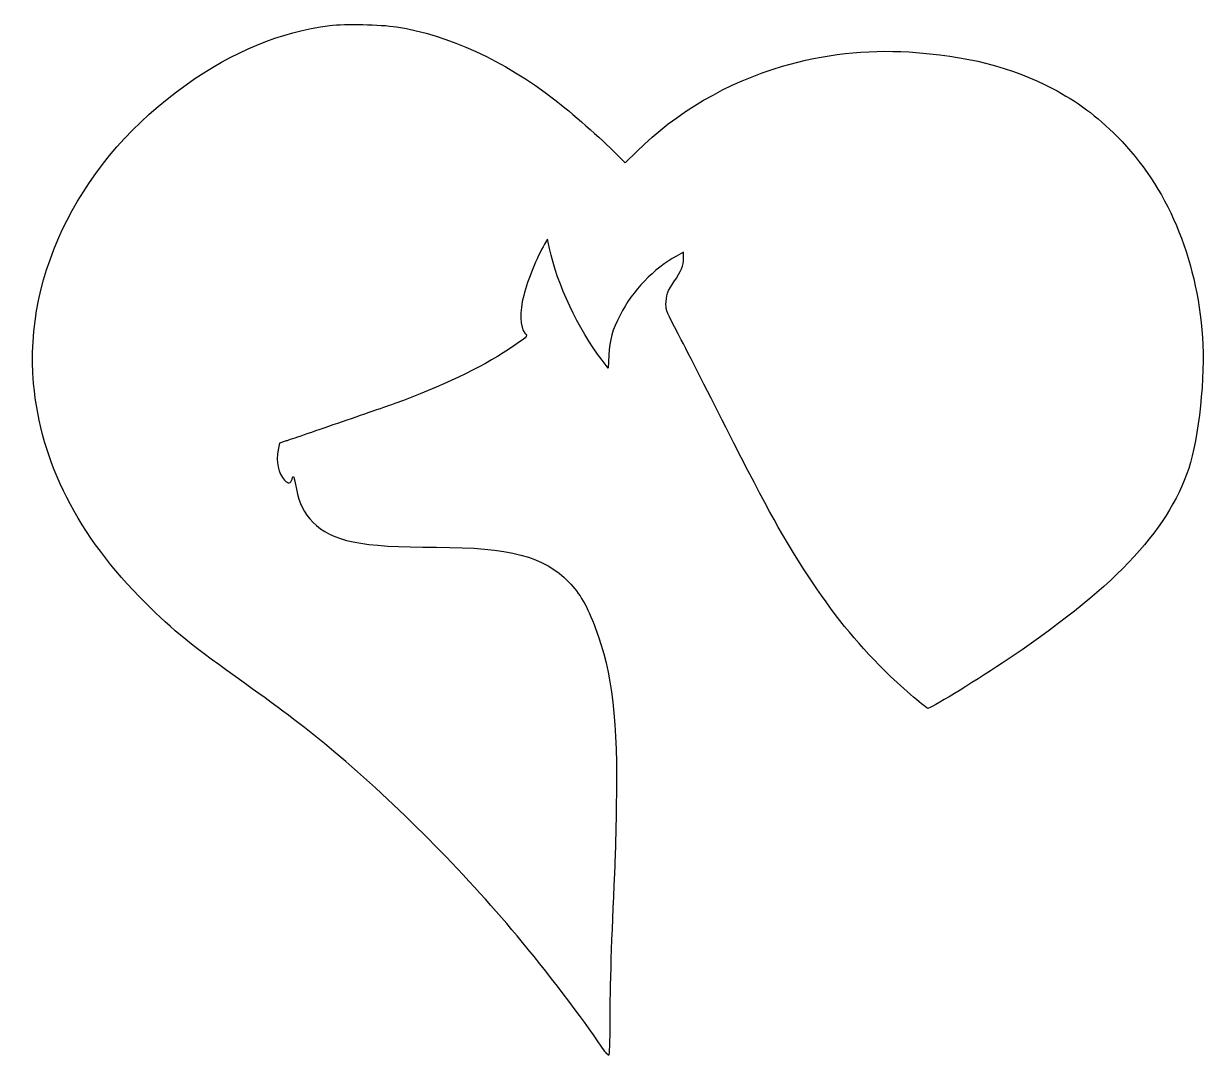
# Model space of a CAD drawing. Header units: centimetres. Extents: x -17.9 to 17.7, y -15.5 to 15.6.
import ezdxf

# ---------------------------------------------------------------- set-up
doc = ezdxf.new("R2010")
doc.units = ezdxf.units.CM
doc.header["$MEASUREMENT"] = 0
doc.layers.add('Layer 1', color=7, linetype='Continuous')

msp = doc.modelspace()

# ---------------------------------------------------------------- linework, layer by layer
at = {"layer": 'Layer 1'}
msp.add_open_spline([(-8.67833, 15.49047), (-10.18116, 15.29644), (-11.58875, 14.71789), (-13.01044, 13.70894), (-13.01044, 13.70894), (-16.14663, 11.48644), (-17.90347, 8.04686), (-17.60361, 4.70958), (-17.60361, 4.70958), (-17.38489, 2.31422), (-16.27364, 0.127), (-14.23458, -1.905), (-14.23458, -1.905), (-13.39144, -2.74461), (-12.83758, -3.19264), (-11.21833, -4.34622), (-11.21833, -4.34622), (-10.12472, -5.12586), (-9.31686, -5.74322), (-8.55486, -6.38528), (-8.55486, -6.38528), (-6.6675, -7.97278), (-4.67078, -9.98361), (-3.04094, -11.938), (-3.04094, -11.938), (-2.16252, -12.98575), (-1.06186, -14.43214), (-0.50094, -15.26469), (-0.50094, -15.26469), (-0.39863, -15.41638), (-0.29986, -15.53986), (-0.28222, -15.53986), (-0.28222, -15.53986), (-0.26105, -15.53986), (-0.24694, -15.14475), (-0.24694, -14.48858), (-0.24694, -14.48858), (-0.24694, -13.53255), (-0.19755, -11.96975), (-0.10583, -10.05769), (-0.10583, -10.05769), (-0.08819, -9.65552), (-0.05997, -8.74183), (-0.04939, -8.02922), (-0.04939, -8.02922), (-0.00353, -5.49628), (-0.17639, -3.99697), (-0.67381, -2.67758), (-0.67381, -2.67758), (-0.92781, -2.00025), (-1.143, -1.62277), (-1.47814, -1.27705), (-1.47814, -1.27705), (-2.21545, -0.50799), (-3.27025, -0.2293), (-5.46453, -0.2293), (-5.46453, -0.2293), (-7.76817, -0.22577), (-8.60425, -0.05644), (-9.19339, 0.52917), (-9.19339, 0.52917), (-9.45445, 0.79023), (-9.60614, 1.09009), (-9.68728, 1.524), (-9.68728, 1.524), (-9.76842, 1.94028), (-9.77547, 1.96144), (-9.81428, 1.82739), (-9.81428, 1.82739), (-9.84956, 1.68981), (-9.93775, 1.6757), (-10.04359, 1.79211), (-10.04359, 1.79211), (-10.23409, 2.00025), (-10.30817, 2.34597), (-10.23409, 2.7058), (-10.23409, 2.7058), (-10.23409, 2.7058), (-10.19176, 2.90688), (-10.19176, 2.90688), (-10.19176, 2.90688), (-10.19176, 2.90688), (-9.99068, 2.97391), (-9.99068, 2.97391), (-9.99068, 2.97391), (-9.88132, 3.01272), (-9.18635, 3.24908), (-8.44904, 3.50308), (-8.44904, 3.50308), (-7.71173, 3.75708), (-6.9321, 4.02519), (-6.72043, 4.1028), (-6.72043, 4.1028), (-5.33754, 4.60374), (-4.12751, 5.17877), (-3.30201, 5.72911), (-3.30201, 5.72911), (-2.70934, 6.12422), (-2.71287, 6.12069), (-2.80107, 6.223), (-2.80107, 6.223), (-2.95276, 6.40292), (-2.9704, 6.86858), (-2.83988, 7.35894), (-2.83988, 7.35894), (-2.71641, 7.83872), (-2.44477, 8.50194), (-2.21194, 8.90058), (-2.21194, 8.90058), (-2.21194, 8.90058), (-2.12375, 9.0558), (-2.12375, 9.0558), (-2.12375, 9.0558), (-2.12375, 9.0558), (-2.06378, 8.77711), (-2.06378, 8.77711), (-2.06378, 8.77711), (-1.82036, 7.67644), (-1.21006, 6.37117), (-0.47981, 5.40455), (-0.47981, 5.40455), (-0.47981, 5.40455), (-0.29989, 5.16819), (-0.29989, 5.16819), (-0.29989, 5.16819), (-0.29989, 5.16819), (-0.27872, 5.5633), (-0.27872, 5.5633), (-0.27872, 5.5633), (-0.2505, 6.03249), (-0.16936, 6.31472), (0.06347, 6.7698), (0.06347, 6.7698), (0.43741, 7.50005), (1.08653, 8.17738), (1.76386, 8.5478), (1.76386, 8.5478), (1.76386, 8.5478), (1.97553, 8.66422), (1.97553, 8.66422), (1.97553, 8.66422), (1.97553, 8.66422), (1.97553, 8.47725), (1.97553, 8.47725), (1.97553, 8.47725), (1.97553, 8.25853), (1.9085, 8.09625), (1.68272, 7.76817), (1.68272, 7.76817), (1.49928, 7.50006), (1.44636, 7.34836), (1.44636, 7.08378), (1.44636, 7.08378), (1.44636, 6.91445), (1.48164, 6.82978), (1.81325, 6.20184), (1.81325, 6.20184), (2.01433, 5.81731), (2.66344, 4.55084), (3.25258, 3.38667), (3.25258, 3.38667), (4.60372, 0.72673), (4.94591, 0.10584), (5.70791, -1.05833), (5.70791, -1.05833), (6.46285, -2.21191), (7.16841, -3.09033), (8.02919, -3.94052), (8.02919, -3.94052), (8.49133, -4.3956), (9.22158, -5.03413), (9.33447, -5.08352), (9.33447, -5.08352), (9.38386, -5.10469), (10.67503, -4.31799), (11.57108, -3.7218), (11.57108, -3.7218), (14.87661, -1.52752), (16.5523, 0.22578), (17.19436, 2.14489), (17.19436, 2.14489), (17.49422, 3.04447), (17.6953, 4.953), (17.61064, 6.09247), (17.61064, 6.09247), (17.4272, 8.5478), (16.54525, 10.62919), (15.04595, 12.13908), (15.04595, 12.13908), (14.41448, 12.77408), (13.84298, 13.20094), (13.08803, 13.59605), (13.08803, 13.59605), (11.84272, 14.24869), (10.50217, 14.58736), (8.75945, 14.69672), (8.75945, 14.69672), (7.47887, 14.77433), (6.19123, 14.62969), (4.95298, 14.26633), (4.95298, 14.26633), (3.31256, 13.78655), (1.72859, 12.86227), (0.57501, 11.70869), (0.57501, 11.70869), (0.57501, 11.70869), (0.2187, 11.35238), (0.2187, 11.35238), (0.2187, 11.35238), (0.2187, 11.35238), (-0.07763, 11.64871), (-0.07763, 11.64871), (-0.07763, 11.64871), (-0.4551, 12.03677), (-1.46052, 12.92224), (-1.89796, 13.25738), (-1.89796, 13.25738), (-3.46077, 14.4533), (-5.09765, 15.20824), (-6.66752, 15.45166), (-6.66752, 15.45166), (-7.17552, 15.52927), (-8.21269, 15.55044), (-8.67835, 15.49047), (-8.67835, 15.49047), (-8.67835, 15.49047), (-8.67833, 15.49047), (-8.67833, 15.49047)], degree=3, knots=[0, 0, 0, 0, 0.01724138, 0.01724138, 0.01724138, 0.01724138, 0.03448276, 0.03448276, 0.03448276, 0.03448276, 0.05172414, 0.05172414, 0.05172414, 0.05172414, 0.06896552, 0.06896552, 0.06896552, 0.06896552, 0.0862069, 0.0862069, 0.0862069, 0.0862069, 0.10344828, 0.10344828, 0.10344828, 0.10344828, 0.12068966, 0.12068966, 0.12068966, 0.12068966, 0.13793103, 0.13793103, 0.13793103, 0.13793103, 0.15517241, 0.15517241, 0.15517241, 0.15517241, 0.17241379, 0.17241379, 0.17241379, 0.17241379, 0.18965517, 0.18965517, 0.18965517, 0.18965517, 0.20689655, 0.20689655, 0.20689655, 0.20689655, 0.22413793, 0.22413793, 0.22413793, 0.22413793, 0.24137931, 0.24137931, 0.24137931, 0.24137931, 0.25862069, 0.25862069, 0.25862069, 0.25862069, 0.27586207, 0.27586207, 0.27586207, 0.27586207, 0.29310345, 0.29310345, 0.29310345, 0.29310345, 0.31034483, 0.31034483, 0.31034483, 0.31034483, 0.32758621, 0.32758621, 0.32758621, 0.32758621, 0.34482759, 0.34482759, 0.34482759, 0.34482759, 0.36206897, 0.36206897, 0.36206897, 0.36206897, 0.37931034, 0.37931034, 0.37931034, 0.37931034, 0.39655172, 0.39655172, 0.39655172, 0.39655172, 0.4137931, 0.4137931, 0.4137931, 0.4137931, 0.43103448, 0.43103448, 0.43103448, 0.43103448, 0.44827586, 0.44827586, 0.44827586, 0.44827586, 0.46551724, 0.46551724, 0.46551724, 0.46551724, 0.48275862, 0.48275862, 0.48275862, 0.48275862, 0.5, 0.5, 0.5, 0.5, 0.51724138, 0.51724138, 0.51724138, 0.51724138, 0.53448276, 0.53448276, 0.53448276, 0.53448276, 0.55172414, 0.55172414, 0.55172414, 0.55172414, 0.56896552, 0.56896552, 0.56896552, 0.56896552, 0.5862069, 0.5862069, 0.5862069, 0.5862069, 0.60344828, 0.60344828, 0.60344828, 0.60344828, 0.62068966, 0.62068966, 0.62068966, 0.62068966, 0.63793103, 0.63793103, 0.63793103, 0.63793103, 0.65517241, 0.65517241, 0.65517241, 0.65517241, 0.67241379, 0.67241379, 0.67241379, 0.67241379, 0.68965517, 0.68965517, 0.68965517, 0.68965517, 0.70689655, 0.70689655, 0.70689655, 0.70689655, 0.72413793, 0.72413793, 0.72413793, 0.72413793, 0.74137931, 0.74137931, 0.74137931, 0.74137931, 0.75862069, 0.75862069, 0.75862069, 0.75862069, 0.77586207, 0.77586207, 0.77586207, 0.77586207, 0.79310345, 0.79310345, 0.79310345, 0.79310345, 0.81034483, 0.81034483, 0.81034483, 0.81034483, 0.82758621, 0.82758621, 0.82758621, 0.82758621, 0.84482759, 0.84482759, 0.84482759, 0.84482759, 0.86206897, 0.86206897, 0.86206897, 0.86206897, 0.87931034, 0.87931034, 0.87931034, 0.87931034, 0.89655172, 0.89655172, 0.89655172, 0.89655172, 0.9137931, 0.9137931, 0.9137931, 0.9137931, 0.93103448, 0.93103448, 0.93103448, 0.93103448, 0.94827586, 0.94827586, 0.94827586, 0.94827586, 0.96551724, 0.96551724, 0.96551724, 0.96551724, 1, 1, 1, 1], dxfattribs=at)

doc.saveas('drawing.dxf')
